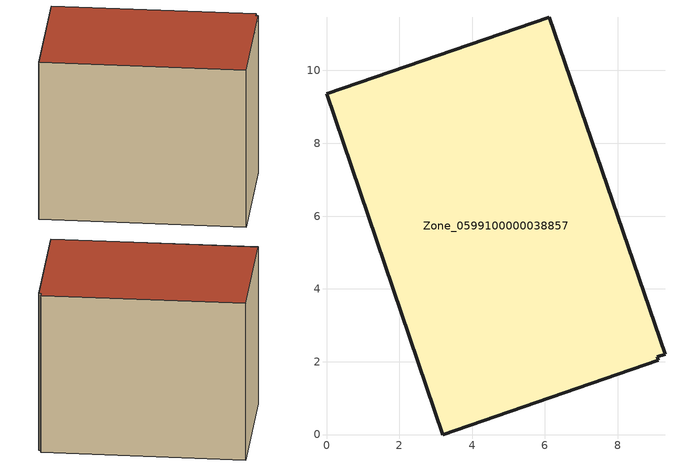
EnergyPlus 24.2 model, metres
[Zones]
Zone_0599100000038857
 floor ground (C_G): 9.3,2.21 9.08,2.14 9.11,2.04 3.19,0 0,9.36 6.11,11.46 z0
 wall outside (C_F): 9.3,2.21 6.11,11.46 0,9.36 3.19,0 9.11,2.04 9.08,2.14 9.3,2.21 z0:8.18
 roof outside (C_R): 9.08,2.14 9.3,2.21 6.11,11.46 0,9.36 3.19,0 9.11,2.04 z8.18
[BUILDING]
Pand.0599100000038857: North Axis=0; Terrain=City; Loads Convergence Tolerance Value=0.04; Temperature Convergence Tolerance Value=0.4; Solar Distribution=FullExterior; Maximum Number of Warmup Days=25; Minimum Number of Warmup Days=1
[Site:Location]
Rotterdam.The.Hague.AP_ZH_NLD Design_Conditions: Latitude=51.96; Longitude=4.45; Time Zone=1; Elevation=-4.5
[SITE:GROUNDTEMPERATURE:BUILDINGSURFACE]
18, 18, 18, 18, 18, 18, 18, 18, 18, 18, 18, 18
[MATERIAL] Thermal Absorptance=0.9; Solar Absorptance=0.7; Visible Absorptance=0.7
Name | Roughness | Thickness | Conductivity | Density | Specific Heat
G.TI.1946-1964 | MediumSmooth | 0.15 | 1 | 540 | 1210
F.TI.1946-1964 | Rough | 0.3 | 0.857143 | 1920 | 840
R.TI.1946-1964 | MediumRough | 0.2 | 0.277778 | 1500 | 1000
[CONSTRUCTION]
C_G: G.TI.1946-1964
C_F: F.TI.1946-1964
C_R: R.TI.1946-1964
[ZONE]
Zone_0599100000038857: Type=1; Multiplier=1; Ceiling Height=Autocalculate; Volume=Autocalculate; Floor Area=autocalculate; Part of Total Floor Area=Yes
[ZONEINFILTRATION:DESIGNFLOWRATE]
Infil_Zone_0599100000038857: Zone or ZoneList or Space or SpaceList=Zone_0599100000038857; Schedule=AlwaysOn; Design Flow Rate Calculation Method=Flow/Area; Flow Rate per Floor Area=0.003; Constant Term Coefficient=1; Temperature Term Coefficient=0; Velocity Term Coefficient=0; Velocity Squared Term Coefficient=0
[HVACTEMPLATE:ZONE:IDEALLOADSAIRSYSTEM]
Zone_0599100000038857: Maximum Heating Supply Air Temperature=50; Minimum Cooling Supply Air Temperature=13; Maximum Heating Supply Air Humidity Ratio=0.0156; Minimum Cooling Supply Air Humidity Ratio=0.0077; Heating Limit=NoLimit; Cooling Limit=NoLimit; Dehumidification Control Type=ConstantSensibleHeatRatio; Cooling Sensible Heat Ratio=0.7; Dehumidification Setpoint=60; Humidification Control Type=None; Humidification Setpoint=30; Outdoor Air Method=None; Outdoor Air Flow Rate per Person=0.00944; Outdoor Air Flow Rate per Zone Floor Area=0; Outdoor Air Flow Rate per Zone=0; Demand Controlled Ventilation Type=None; Outdoor Air Economizer Type=NoEconomizer; Heat Recovery Type=None; Sensible Heat Recovery Effectiveness=0.7; Latent Heat Recovery Effectiveness=0.65
[ZONECONTROL:THERMOSTAT]
ThermostatControl_Zone_0599100000038857: Zone or ZoneList=Zone_0599100000038857; Control Type Schedule=DualSetpointControlType; Control 1=Thermostat_Zone_0599100000038857; Temperature Difference Between Cutout And Setpoint=0
[THERMOSTATSETPOINT:DUALSETPOINT]
Thermostat_Zone_0599100000038857: Heating Setpoint Temperature Schedule=HeatingSetpoint_Zone_0599100000038857; Cooling Setpoint Temperature Schedule=CoolingSetpoint_Zone_0599100000038857
[SCHEDULE:COMPACT]
HeatingSetpoint_Zone_0599100000038857: Through: 12/31, For: AllDays, Until: 24:00, 21
CoolingSetpoint_Zone_0599100000038857: Through: 12/31, For: AllDays, Until: 24:00, 24
DualSetpointControlType: Through: 12/31, For: AllDays, Until: 24:00, 4
AlwaysOn: Through: 12/31, For: AllDays, Until: 24:00, 1
